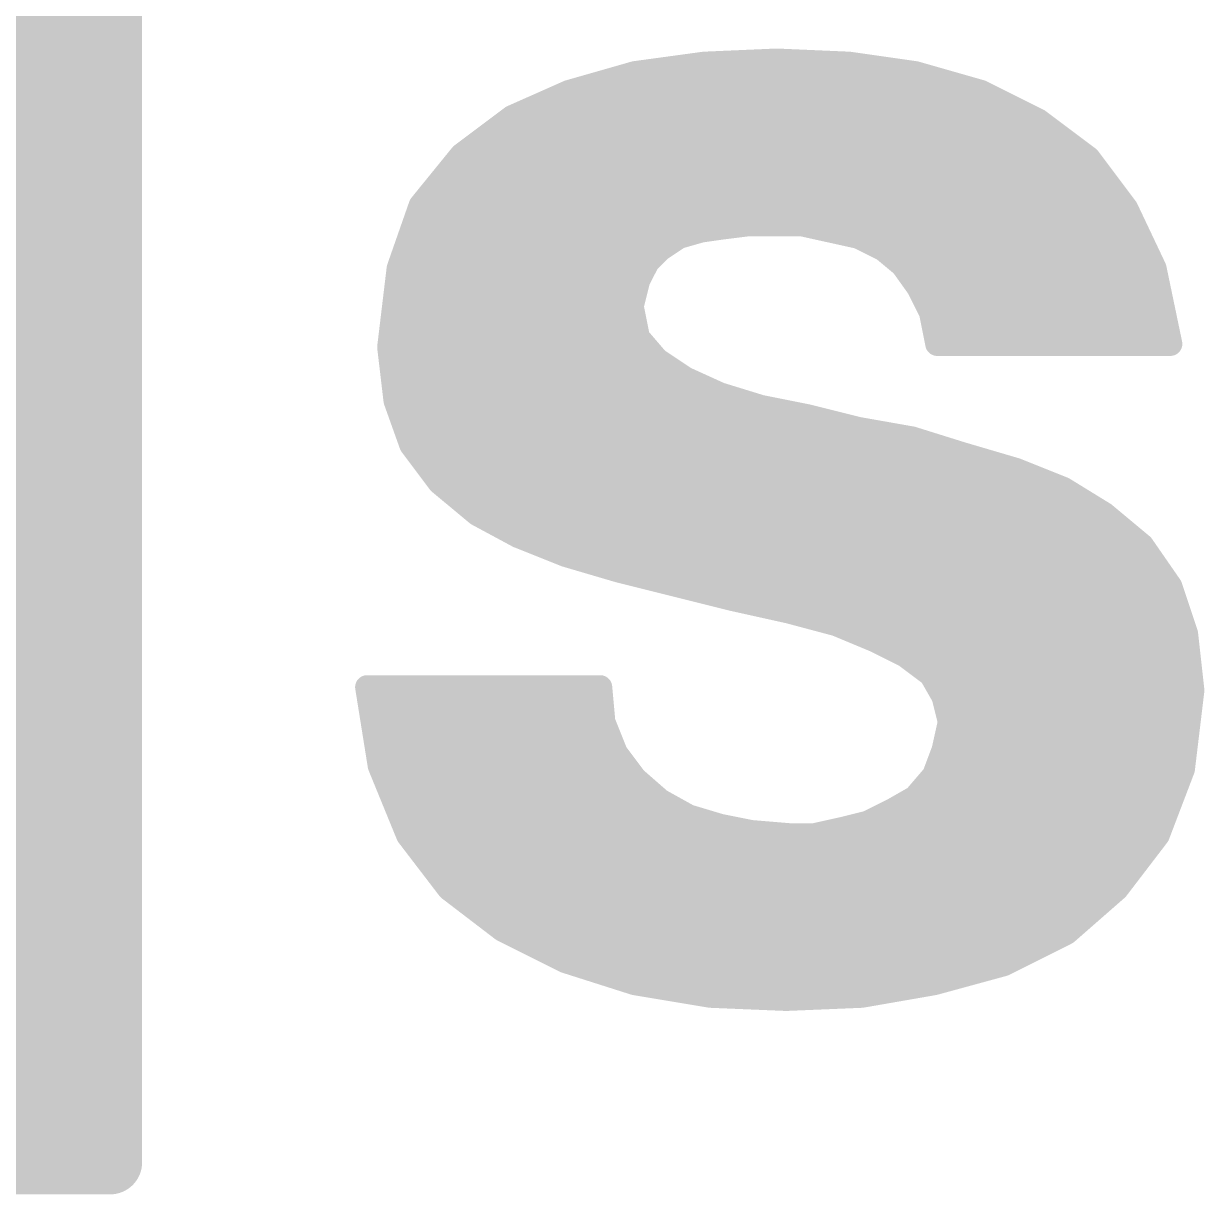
# Model space of a CAD drawing. Extents: x -23 to 84, y -8 to 75.
# Drawn here: x 37.465 to 41.214, y 57.858 to 61.576 of the extents above; entities that cross this region are included whole.
import ezdxf

# ---------------------------------------------------------------- set-up
doc = ezdxf.new("R2010")
doc.units = 0
doc.layers.add('21', color=253, linetype='CONTINUOUS')
doc.layers.add('39', color=12, linetype='CONTINUOUS')

# ---------------------------------------------------------------- blocks, each defined once
blk = doc.blocks.new('RECT')
blk.add_solid([(-0.5, -0.5), (0.5, -0.5), (-0.5, 0.5), (0.5, 0.5)])

msp = doc.modelspace()

# ---------------------------------------------------------------- linework, layer by layer
at = {"layer": '21'}
for points, const_width in [([(37.74, 57.96), (37.74, 63.96)], 0.2032), ([(39.406, 61.419), (39.626, 61.449)], 0.0762), ([(39.626, 61.449), (39.856, 61.459)], 0.0762), ([(39.856, 61.459), (40.086, 61.449)], 0.0762), ([(40.086, 61.449), (40.296, 61.419)], 0.0762), ([(39.196, 61.359), (39.406, 61.419)], 0.0762), ([(39.3997, 61.4172), (40.3023, 61.4172)], 0.0762), ([(40.296, 61.419), (40.506, 61.359)], 0.0762), ([(39.016, 61.279), (39.196, 61.359)], 0.0762), ([(39.1555, 61.341), (40.542, 61.341)], 0.0762), ([(40.506, 61.359), (40.686, 61.269)], 0.0762), ([(38.856, 61.159), (39.016, 61.279)], 0.0762), ([(38.9971, 61.2648), (40.6916, 61.2648)], 0.0762), ([(40.686, 61.269), (40.846, 61.149)], 0.0762), ([(38.8955, 61.1886), (40.7932, 61.1886)], 0.0762), ([(38.726, 60.999), (38.856, 61.159)], 0.0762), ([(40.846, 61.149), (40.966, 60.989)], 0.0762), ([(38.8181, 61.1124), (40.8735, 61.1124)], 0.0762), ([(38.7562, 61.0362), (40.9306, 61.0362)], 0.0762), ([(38.656, 60.799), (38.726, 60.999)], 0.0762), ([(38.7124, 60.96), (40.9797, 60.96)], 0.0762), ([(40.966, 60.989), (41.056, 60.799)], 0.0762), ([(39.616, 60.919), (39.546, 60.899)], 0.0762), ([(39.686, 60.929), (39.616, 60.919)], 0.0762), ([(39.766, 60.939), (39.686, 60.929)], 0.0762), ([(39.936, 60.939), (39.766, 60.939)], 0.0762), ([(40.116, 60.899), (39.936, 60.939)], 0.0762), ([(38.6857, 60.8838), (39.5232, 60.8838)], 0.0762), ([(39.546, 60.899), (39.486, 60.859)], 0.0762), ([(40.196, 60.859), (40.116, 60.899)], 0.0762), ([(40.1464, 60.8838), (41.0158, 60.8838)], 0.0762), ([(39.486, 60.859), (39.446, 60.819)], 0.0762), ([(40.256, 60.809), (40.196, 60.859)], 0.0762), ([(38.659, 60.8076), (39.4403, 60.8076)], 0.0762), ([(39.446, 60.819), (39.416, 60.759)], 0.0762), ([(40.306, 60.739), (40.256, 60.809)], 0.0762), ([(40.257, 60.8076), (41.0519, 60.8076)], 0.0762), ([(38.626, 60.549), (38.656, 60.799)], 0.0762), ([(41.056, 60.799), (41.106, 60.559)], 0.0762), ([(38.6479, 60.7314), (39.4091, 60.7314)], 0.0762), ([(39.416, 60.759), (39.396, 60.679)], 0.0762), ([(40.346, 60.659), (40.306, 60.739)], 0.0762), ([(40.3098, 60.7314), (41.0701, 60.7314)], 0.0762), ([(38.6387, 60.6552), (39.4008, 60.6552)], 0.0762), ([(39.396, 60.679), (39.416, 60.579)], 0.0762), ([(40.366, 60.559), (40.346, 60.659)], 0.0762), ([(40.3468, 60.6552), (41.086, 60.6552)], 0.0762), ([(38.6296, 60.579), (39.416, 60.579)], 0.0762), ([(39.416, 60.579), (39.476, 60.509)], 0.0762), ([(40.362, 60.579), (41.1018, 60.579)], 0.0762), ([(38.646, 60.379), (38.626, 60.549)], 0.0762), ([(41.106, 60.559), (40.366, 60.559)], 0.0762), ([(39.476, 60.509), (39.566, 60.449)], 0.0762), ([(38.6314, 60.5028), (39.4853, 60.5028)], 0.0762), ([(39.566, 60.449), (39.676, 60.399)], 0.0762), ([(38.6404, 60.4266), (39.6153, 60.4266)], 0.0762), ([(39.676, 60.399), (39.806, 60.359)], 0.0762), ([(38.696, 60.239), (38.646, 60.379)], 0.0762), ([(39.806, 60.359), (39.956, 60.329)], 0.0762), ([(38.6562, 60.3504), (39.849, 60.3504)], 0.0762), ([(39.956, 60.329), (40.116, 60.289)], 0.0762), ([(40.116, 60.289), (40.286, 60.259)], 0.0762), ([(38.6834, 60.2742), (40.1999, 60.2742)], 0.0762), ([(40.286, 60.259), (40.446, 60.209)], 0.0762), ([(38.786, 60.119), (38.696, 60.239)], 0.0762), ([(40.446, 60.209), (40.616, 60.159)], 0.0762), ([(38.7268, 60.198), (40.4834, 60.198)], 0.0762), ([(40.616, 60.159), (40.766, 60.099)], 0.0762), ([(38.7839, 60.1218), (40.709, 60.1218)], 0.0762), ([(38.906, 60.019), (38.786, 60.119)], 0.0762), ([(40.766, 60.099), (40.896, 60.019)], 0.0762), ([(38.8741, 60.0456), (40.8528, 60.0456)], 0.0762), ([(39.036, 59.949), (38.906, 60.019)], 0.0762), ([(40.896, 60.019), (41.016, 59.919)], 0.0762), ([(38.9981, 59.9694), (40.9555, 59.9694)], 0.0762), ([(39.186, 59.889), (39.036, 59.949)], 0.0762), ([(41.016, 59.919), (41.106, 59.789)], 0.0762), ([(39.1755, 59.8932), (41.0339, 59.8932)], 0.0762), ([(39.356, 59.839), (39.186, 59.889)], 0.0762), ([(39.716, 59.749), (39.356, 59.839)], 0.0762), ([(39.444, 59.817), (41.0866, 59.817)], 0.0762), ([(41.106, 59.789), (41.156, 59.639)], 0.0762), ([(39.896, 59.709), (39.716, 59.749)], 0.0762), ([(39.7529, 59.7408), (41.1221, 59.7408)], 0.0762), ([(40.046, 59.669), (39.896, 59.709)], 0.0762), ([(40.166, 59.619), (40.046, 59.669)], 0.0762), ([(40.0566, 59.6646), (41.1475, 59.6646)], 0.0762), ([(40.266, 59.569), (40.166, 59.619)], 0.0762), ([(41.156, 59.639), (41.176, 59.459)], 0.0762), ([(40.2272, 59.5884), (41.1616, 59.5884)], 0.0762), ([(40.346, 59.509), (40.266, 59.569)], 0.0762), ([(40.3417, 59.5122), (41.1701, 59.5122)], 0.0762), ([(40.386, 59.439), (40.346, 59.509)], 0.0762), ([(38.596, 59.219), (38.556, 59.469)], 0.0762), ([(38.556, 59.469), (39.296, 59.469)], 0.0762), ([(39.296, 59.469), (39.306, 59.359)], 0.0762), ([(41.176, 59.459), (41.146, 59.209)], 0.0762), ([(38.5613, 59.436), (39.299, 59.436)], 0.0762), ([(40.406, 59.359), (40.386, 59.439)], 0.0762), ([(40.3867, 59.436), (41.1732, 59.436)], 0.0762), ([(38.5735, 59.3598), (39.3059, 59.3598)], 0.0762), ([(39.306, 59.359), (39.346, 59.259)], 0.0762), ([(40.386, 59.269), (40.406, 59.359)], 0.0762), ([(40.4058, 59.3598), (41.1641, 59.3598)], 0.0762), ([(38.5857, 59.2836), (39.3362, 59.2836)], 0.0762), ([(40.356, 59.189), (40.386, 59.269)], 0.0762), ([(40.3892, 59.2836), (41.155, 59.2836)], 0.0762), ([(39.346, 59.259), (39.406, 59.179)], 0.0762), ([(38.686, 58.999), (38.596, 59.219)], 0.0762), ([(38.6007, 59.2074), (39.3847, 59.2074)], 0.0762), ([(40.3629, 59.2074), (41.1454, 59.2074)], 0.0762), ([(41.146, 59.209), (41.066, 58.999)], 0.0762), ([(39.406, 59.179), (39.486, 59.109)], 0.0762), ([(40.296, 59.119), (40.356, 59.189)], 0.0762), ([(38.6319, 59.1312), (39.4606, 59.1312)], 0.0762), ([(40.226, 59.079), (40.296, 59.119)], 0.0762), ([(40.3065, 59.1312), (41.1164, 59.1312)], 0.0762), ([(39.486, 59.109), (39.576, 59.059)], 0.0762), ([(40.146, 59.039), (40.226, 59.079)], 0.0762), ([(38.6631, 59.055), (39.5893, 59.055)], 0.0762), ([(39.576, 59.059), (39.676, 59.029)], 0.0762), ([(40.178, 59.055), (41.0873, 59.055)], 0.0762), ([(39.676, 59.029), (39.776, 59.009)], 0.0762), ([(39.776, 59.009), (39.896, 58.999)], 0.0762), ([(39.976, 58.999), (40.066, 59.019)], 0.0762), ([(40.066, 59.019), (40.146, 59.039)], 0.0762), ([(38.816, 58.829), (38.686, 58.999)], 0.0762), ([(38.7015, 58.9788), (41.0506, 58.9788)], 0.0762), ([(39.896, 58.999), (39.976, 58.999)], 0.0762), ([(41.066, 58.999), (40.936, 58.829)], 0.0762), ([(38.7597, 58.9026), (40.9923, 58.9026)], 0.0762), ([(38.986, 58.699), (38.816, 58.829)], 0.0762), ([(38.8194, 58.8264), (40.933, 58.8264)], 0.0762), ([(40.936, 58.829), (40.776, 58.689)], 0.0762), ([(38.919, 58.7502), (40.8459, 58.7502)], 0.0762), ([(39.186, 58.599), (38.986, 58.699)], 0.0762), ([(39.036, 58.674), (40.746, 58.674)], 0.0762), ([(40.776, 58.689), (40.576, 58.589)], 0.0762), ([(39.406, 58.529), (39.186, 58.599)], 0.0762), ([(39.1898, 58.5978), (40.5936, 58.5978)], 0.0762), ([(40.576, 58.589), (40.356, 58.529)], 0.0762), ([(39.646, 58.489), (39.406, 58.529)], 0.0762), ([(39.4504, 58.5216), (40.3135, 58.5216)], 0.0762), ([(40.356, 58.529), (40.126, 58.489)], 0.0762), ([(39.886, 58.479), (39.646, 58.489)], 0.0762), ([(40.126, 58.489), (39.886, 58.479)], 0.0762), ([(18.14, 57.96), (37.74, 57.96)], 0.2032)]:
    msp.add_lwpolyline(points, dxfattribs=dict(at, const_width=const_width))
for points, const_width in [([(39.6252, 61.468, 1), (39.6268, 61.43)], 0.0381), ([(39.6286, 61.4301, 1), (39.6234, 61.4679)], 0.0381), ([(39.8568, 61.478, 1), (39.8552, 61.44)], 0.0381), ([(39.8568, 61.44, 1), (39.8552, 61.478)], 0.0381), ([(40.0887, 61.4679, 1), (40.0833, 61.4301)], 0.0381), ([(40.0852, 61.43, 1), (40.0868, 61.468)], 0.0381), ([(39.3997, 61.4363, 1), (39.3997, 61.3982)], 0.0381), ([(39.4034, 61.4379, 1), (39.4086, 61.4001)], 0.0381), ([(39.4112, 61.4007, 1), (39.4008, 61.4373)], 0.0381), ([(40.3012, 61.4373, 1), (40.2908, 61.4007)], 0.0381), ([(40.2933, 61.4001, 1), (40.2987, 61.4379)], 0.0381), ([(40.3023, 61.3982, 1), (40.3023, 61.4363)], 0.0381), ([(39.1555, 61.3601, 1), (39.1555, 61.322)], 0.0381), ([(39.1908, 61.3773, 1), (39.2012, 61.3407)], 0.0381), ([(39.2037, 61.3416, 1), (39.1883, 61.3764)], 0.0381), ([(40.5145, 61.376, 1), (40.4975, 61.342)], 0.0381), ([(40.5008, 61.3407, 1), (40.5112, 61.3773)], 0.0381), ([(40.542, 61.322, 1), (40.542, 61.3601)], 0.0381), ([(38.9971, 61.2839, 1), (38.9971, 61.2458)], 0.0381), ([(39.0083, 61.2964, 1), (39.0237, 61.2616)], 0.0381), ([(39.0274, 61.2638, 1), (39.0046, 61.2942)], 0.0381), ([(40.6974, 61.2842, 1), (40.6746, 61.2538)], 0.0381), ([(40.6775, 61.252, 1), (40.6945, 61.286)], 0.0381), ([(40.6916, 61.2458, 1), (40.6916, 61.2839)], 0.0381), ([(38.8955, 61.2077, 1), (38.8955, 61.1696)], 0.0381), ([(40.7932, 61.1696, 1), (40.7932, 61.2077)], 0.0381), ([(38.8446, 61.1742, 1), (38.8674, 61.1438)], 0.0381), ([(38.8708, 61.147, 1), (38.8412, 61.171)], 0.0381), ([(40.8612, 61.1604, 1), (40.8308, 61.1376)], 0.0381), ([(40.8346, 61.1338, 1), (40.8574, 61.1642)], 0.0381), ([(38.8181, 61.1315, 1), (38.8181, 61.0934)], 0.0381), ([(40.8735, 61.0934, 1), (40.8735, 61.1315)], 0.0381), ([(38.7562, 61.0553, 1), (38.7562, 61.0172)], 0.0381), ([(40.9306, 61.0172, 1), (40.9306, 61.0553)], 0.0381), ([(38.7112, 61.011, 1), (38.7408, 60.987)], 0.0381), ([(38.744, 60.9927, 1), (38.708, 61.0053)], 0.0381), ([(38.7124, 60.9791, 1), (38.7124, 60.941)], 0.0381), ([(40.9832, 60.9972, 1), (40.9488, 60.9808)], 0.0381), ([(40.9508, 60.9776, 1), (40.9812, 61.0004)], 0.0381), ([(40.9797, 60.941, 1), (40.9797, 60.9791)], 0.0381), ([(39.6133, 60.9379, 1), (39.6187, 60.9001)], 0.0381), ([(39.6212, 60.9007, 1), (39.6108, 60.9373)], 0.0381), ([(39.6836, 60.9479, 1), (39.6884, 60.9101)], 0.0381), ([(39.6887, 60.9101, 1), (39.6833, 60.9479)], 0.0381), ([(39.766, 60.9581, 1), (39.766, 60.92)], 0.0381), ([(39.7684, 60.9201, 1), (39.7636, 60.9579)], 0.0381), ([(39.9401, 60.9576, 1), (39.9319, 60.9204)], 0.0381), ([(39.936, 60.92, 1), (39.936, 60.9581)], 0.0381), ([(38.6857, 60.9029, 1), (38.6857, 60.8648)], 0.0381), ([(39.5232, 60.8648, 1), (39.5232, 60.9029)], 0.0381), ([(39.5408, 60.9173, 1), (39.5512, 60.8807)], 0.0381), ([(39.5566, 60.8831, 1), (39.5354, 60.9149)], 0.0381), ([(40.1245, 60.916, 1), (40.1075, 60.882)], 0.0381), ([(40.1119, 60.8804, 1), (40.1201, 60.9176)], 0.0381), ([(40.1464, 60.9029, 1), (40.1464, 60.8648)], 0.0381), ([(41.0158, 60.8648, 1), (41.0158, 60.9029)], 0.0381), ([(39.4754, 60.8749, 1), (39.4966, 60.8431)], 0.0381), ([(39.4995, 60.8455, 1), (39.4725, 60.8725)], 0.0381), ([(40.2082, 60.8736, 1), (40.1838, 60.8444)], 0.0381), ([(40.1875, 60.842, 1), (40.2045, 60.876)], 0.0381), ([(38.659, 60.8267, 1), (38.659, 60.7886)], 0.0381), ([(39.4325, 60.8325, 1), (39.4595, 60.8055)], 0.0381), ([(39.463, 60.8105, 1), (39.429, 60.8275)], 0.0381), ([(39.4403, 60.7886, 1), (39.4403, 60.8267)], 0.0381), ([(40.2715, 60.8201, 1), (40.2405, 60.7979)], 0.0381), ([(40.257, 60.8267, 1), (40.257, 60.7886)], 0.0381), ([(40.2438, 60.7944, 1), (40.2682, 60.8236)], 0.0381), ([(41.0519, 60.7886, 1), (41.0519, 60.8267)], 0.0381), ([(38.638, 60.8053, 1), (38.674, 60.7927)], 0.0381), ([(38.6749, 60.7967, 1), (38.6371, 60.8013)], 0.0381), ([(41.0746, 60.8029, 1), (41.0374, 60.7951)], 0.0381), ([(41.0388, 60.7908, 1), (41.0732, 60.8072)], 0.0381), ([(38.6479, 60.7505, 1), (38.6479, 60.7124)], 0.0381), ([(39.399, 60.7675, 1), (39.433, 60.7505)], 0.0381), ([(39.4345, 60.7544, 1), (39.3975, 60.7636)], 0.0381), ([(39.4091, 60.7124, 1), (39.4091, 60.7505)], 0.0381), ([(40.323, 60.7475, 1), (40.289, 60.7305)], 0.0381), ([(40.2905, 60.7279, 1), (40.3215, 60.7501)], 0.0381), ([(40.3098, 60.7505, 1), (40.3098, 60.7124)], 0.0381), ([(41.0701, 60.7124, 1), (41.0701, 60.7505)], 0.0381), ([(38.6387, 60.6743, 1), (38.6387, 60.6362)], 0.0381), ([(39.4147, 60.6827, 1), (39.3773, 60.6753)], 0.0381), ([(39.3775, 60.6836, 1), (39.4145, 60.6744)], 0.0381), ([(39.4008, 60.6362, 1), (39.4008, 60.6743)], 0.0381), ([(40.3647, 60.6627, 1), (40.3273, 60.6553)], 0.0381), ([(40.3468, 60.6743, 1), (40.3468, 60.6362)], 0.0381), ([(41.086, 60.6362, 1), (41.086, 60.6743)], 0.0381), ([(40.329, 60.6505, 1), (40.363, 60.6675)], 0.0381), ([(38.6296, 60.5981, 1), (38.6296, 60.56)], 0.0381), ([(39.4305, 60.5914, 1), (39.4015, 60.5666)], 0.0381), ([(39.416, 60.56, 1), (39.416, 60.5981)], 0.0381), ([(40.362, 60.5981, 1), (40.362, 60.56)], 0.0381), ([(41.1018, 60.56, 1), (41.1018, 60.5981)], 0.0381), ([(38.6449, 60.5512, 1), (38.6071, 60.5468)], 0.0381), ([(39.3973, 60.5753, 1), (39.4347, 60.5827)], 0.0381), ([(40.366, 60.5781, 1), (40.366, 60.54)], 0.0381), ([(40.3473, 60.5553, 1), (40.3847, 60.5627)], 0.0381), ([(41.0874, 60.5551, 1), (41.1246, 60.5629)], 0.0381), ([(41.106, 60.54, 1), (41.106, 60.5781)], 0.0381), ([(38.6071, 60.5513, 1), (38.6449, 60.5467)], 0.0381), ([(39.4866, 60.5249, 1), (39.4654, 60.4931)], 0.0381), ([(38.6314, 60.5219, 1), (38.6314, 60.4838)], 0.0381), ([(39.4615, 60.4966, 1), (39.4905, 60.5214)], 0.0381), ([(39.4853, 60.4838, 1), (39.4853, 60.5219)], 0.0381), ([(39.5739, 60.4663, 1), (39.5581, 60.4317)], 0.0381), ([(39.5554, 60.4331, 1), (39.5766, 60.4649)], 0.0381), ([(38.6404, 60.4457, 1), (38.6404, 60.4076)], 0.0381), ([(39.6153, 60.4076, 1), (39.6153, 60.4457)], 0.0381), ([(39.6816, 60.4172, 1), (39.6704, 60.3808)], 0.0381), ([(39.6681, 60.3817, 1), (39.6839, 60.4163)], 0.0381), ([(38.6639, 60.3854, 1), (38.6281, 60.3726)], 0.0381), ([(38.6271, 60.3768, 1), (38.6649, 60.3812)], 0.0381), ([(39.8097, 60.3777, 1), (39.8023, 60.3403)], 0.0381), ([(39.8004, 60.3408, 1), (39.8116, 60.3772)], 0.0381), ([(38.6562, 60.3695, 1), (38.6562, 60.3314)], 0.0381), ([(39.849, 60.3314, 1), (39.849, 60.3695)], 0.0381), ([(39.9606, 60.3475, 1), (39.9514, 60.3105)], 0.0381), ([(39.9523, 60.3103, 1), (39.9597, 60.3477)], 0.0381), ([(40.1193, 60.3078, 1), (40.1127, 60.2702)], 0.0381), ([(40.1114, 60.2705, 1), (40.1206, 60.3075)], 0.0381), ([(38.6834, 60.2933, 1), (38.6834, 60.2552)], 0.0381), ([(40.1999, 60.2552, 1), (40.1999, 60.2933)], 0.0381), ([(40.2917, 60.2772, 1), (40.2803, 60.2408)], 0.0381), ([(40.2827, 60.2402, 1), (40.2893, 60.2778)], 0.0381), ([(38.7112, 60.2504, 1), (38.6808, 60.2276)], 0.0381), ([(38.6781, 60.2326, 1), (38.7139, 60.2454)], 0.0381), ([(40.4514, 60.2273, 1), (40.4406, 60.1907)], 0.0381), ([(40.4403, 60.1908, 1), (40.4517, 60.2272)], 0.0381), ([(38.7268, 60.2171, 1), (38.7268, 60.179)], 0.0381), ([(40.4834, 60.179, 1), (40.4834, 60.2171)], 0.0381), ([(40.6231, 60.1767, 1), (40.6089, 60.1413)], 0.0381), ([(40.6106, 60.1407, 1), (40.6214, 60.1773)], 0.0381), ([(38.7839, 60.1409, 1), (38.7839, 60.1028)], 0.0381), ([(38.7982, 60.1336, 1), (38.7738, 60.1044)], 0.0381), ([(38.7708, 60.1076, 1), (38.8012, 60.1304)], 0.0381), ([(40.709, 60.1028, 1), (40.709, 60.1409)], 0.0381), ([(40.776, 60.1152, 1), (40.756, 60.0828)], 0.0381), ([(40.7589, 60.0813, 1), (40.7731, 60.1167)], 0.0381), ([(38.8741, 60.0647, 1), (38.8741, 60.0266)], 0.0381), ([(38.915, 60.0358, 1), (38.897, 60.0022)], 0.0381), ([(40.8528, 60.0266, 1), (40.8528, 60.0647)], 0.0381), ([(40.9082, 60.0336, 1), (40.8838, 60.0044)], 0.0381), ([(40.886, 60.0028, 1), (40.906, 60.0352)], 0.0381), ([(38.8938, 60.0044, 1), (38.9182, 60.0336)], 0.0381), ([(38.9981, 59.9885, 1), (38.9981, 59.9504)], 0.0381), ([(39.0431, 59.9667, 1), (39.0289, 59.9313)], 0.0381), ([(39.027, 59.9322, 1), (39.045, 59.9658)], 0.0381), ([(40.9555, 59.9504, 1), (40.9555, 59.9885)], 0.0381), ([(41.0317, 59.9298, 1), (41.0003, 59.9082)], 0.0381), ([(41.0038, 59.9044, 1), (41.0282, 59.9336)], 0.0381), ([(39.1755, 59.9123, 1), (39.1755, 59.8742)], 0.0381), ([(39.1914, 59.9073, 1), (39.1806, 59.8707)], 0.0381), ([(39.1789, 59.8713, 1), (39.1931, 59.9067)], 0.0381), ([(41.0339, 59.8742, 1), (41.0339, 59.9123)], 0.0381), ([(39.3606, 59.8575, 1), (39.3514, 59.8205)], 0.0381), ([(39.3506, 59.8207, 1), (39.3614, 59.8573)], 0.0381), ([(39.444, 59.8361, 1), (39.444, 59.798)], 0.0381), ([(41.0866, 59.798, 1), (41.0866, 59.8361)], 0.0381), ([(41.1241, 59.795, 1), (41.0879, 59.783)], 0.0381), ([(41.0903, 59.7782, 1), (41.1217, 59.7998)], 0.0381), ([(39.7201, 59.7676, 1), (39.7119, 59.7304)], 0.0381), ([(39.7114, 59.7305, 1), (39.7206, 59.7675)], 0.0381), ([(39.7529, 59.7599, 1), (39.7529, 59.7218)], 0.0381), ([(41.1221, 59.7218, 1), (41.1221, 59.7599)], 0.0381), ([(39.9009, 59.7274, 1), (39.8911, 59.6906)], 0.0381), ([(39.8919, 59.6904, 1), (39.9001, 59.7276)], 0.0381), ([(40.0533, 59.6866, 1), (40.0387, 59.6514)], 0.0381), ([(40.0566, 59.6837, 1), (40.0566, 59.6456)], 0.0381), ([(40.0411, 59.6506, 1), (40.0509, 59.6874)], 0.0381), ([(41.1475, 59.6456, 1), (41.1475, 59.6837)], 0.0381), ([(40.1745, 59.636, 1), (40.1575, 59.602)], 0.0381), ([(40.1587, 59.6014, 1), (40.1733, 59.6366)], 0.0381), ([(41.1749, 59.6411, 1), (41.1371, 59.6369)], 0.0381), ([(41.1379, 59.633, 1), (41.1741, 59.645)], 0.0381), ([(40.2272, 59.6075, 1), (40.2272, 59.5694)], 0.0381), ([(40.2774, 59.5842, 1), (40.2546, 59.5538)], 0.0381), ([(40.2575, 59.552, 1), (40.2745, 59.586)], 0.0381), ([(41.1616, 59.5694, 1), (41.1616, 59.6075)], 0.0381), ([(40.3417, 59.5313, 1), (40.3417, 59.4931)], 0.0381), ([(40.3625, 59.5185, 1), (40.3295, 59.4995)], 0.0381), ([(40.3346, 59.4938, 1), (40.3574, 59.5242)], 0.0381), ([(41.1701, 59.4931, 1), (41.1701, 59.5313)], 0.0381), ([(38.556, 59.4881, 1), (38.556, 59.45)], 0.0381), ([(38.5748, 59.472, 1), (38.5372, 59.466)], 0.0381), ([(39.315, 59.4707, 1), (39.277, 59.4673)], 0.0381), ([(39.296, 59.45, 1), (39.296, 59.4881)], 0.0381), ([(41.1949, 59.4567, 1), (41.1571, 59.4613)], 0.0381), ([(38.5613, 59.455, 1), (38.5613, 59.4169)], 0.0381), ([(39.299, 59.4169, 1), (39.299, 59.455)], 0.0381), ([(40.4045, 59.4436, 1), (40.3675, 59.4344)], 0.0381), ([(40.3867, 59.455, 1), (40.3867, 59.4169)], 0.0381), ([(40.3695, 59.4295, 1), (40.4025, 59.4485)], 0.0381), ([(41.1571, 59.4569, 1), (41.1949, 59.4611)], 0.0381), ([(41.1732, 59.4169, 1), (41.1732, 59.455)], 0.0381), ([(38.5735, 59.3788, 1), (38.5735, 59.3407)], 0.0381), ([(39.3237, 59.3661, 1), (39.2883, 59.3519)], 0.0381), ([(39.287, 59.3573, 1), (39.325, 59.3607)], 0.0381), ([(39.3059, 59.3407, 1), (39.3059, 59.3788)], 0.0381), ([(40.4058, 59.3788, 1), (40.4058, 59.3407)], 0.0381), ([(40.4246, 59.3549, 1), (40.3874, 59.3631)], 0.0381), ([(40.3875, 59.3544, 1), (40.4245, 59.3636)], 0.0381), ([(41.1641, 59.3407, 1), (41.1641, 59.3788)], 0.0381), ([(38.5857, 59.3026, 1), (38.5857, 59.2645)], 0.0381), ([(39.3362, 59.2645, 1), (39.3362, 59.3026)], 0.0381), ([(40.4038, 59.2623, 1), (40.3682, 59.2757)], 0.0381), ([(40.3892, 59.3026, 1), (40.3892, 59.2645)], 0.0381), ([(41.155, 59.2645, 1), (41.155, 59.3026)], 0.0381), ([(39.3612, 59.2704, 1), (39.3308, 59.2476)], 0.0381), ([(39.3283, 59.2519, 1), (39.3637, 59.2661)], 0.0381), ([(40.3674, 59.2731, 1), (40.4046, 59.2649)], 0.0381), ([(38.6136, 59.2262, 1), (38.5784, 59.2118)], 0.0381), ([(38.5772, 59.216, 1), (38.6148, 59.222)], 0.0381), ([(38.6007, 59.2264, 1), (38.6007, 59.1883)], 0.0381), ([(39.3847, 59.1883, 1), (39.3847, 59.2264)], 0.0381), ([(40.3629, 59.2264, 1), (40.3629, 59.1883)], 0.0381), ([(41.1271, 59.2113, 1), (41.1649, 59.2067)], 0.0381), ([(41.1638, 59.2022, 1), (41.1282, 59.2158)], 0.0381), ([(41.1454, 59.1883, 1), (41.1454, 59.2264)], 0.0381), ([(39.4185, 59.1933, 1), (39.3935, 59.1647)], 0.0381), ([(39.3908, 59.1676, 1), (39.4212, 59.1904)], 0.0381), ([(40.3382, 59.1957, 1), (40.3738, 59.1823)], 0.0381), ([(40.3705, 59.1766, 1), (40.3415, 59.2014)], 0.0381), ([(38.6319, 59.1502, 1), (38.6319, 59.1121)], 0.0381), ([(39.4606, 59.1121, 1), (39.4606, 59.1502)], 0.0381), ([(40.3055, 59.1025, 1), (40.2865, 59.1355)], 0.0381), ([(40.3065, 59.1502, 1), (40.3065, 59.1121)], 0.0381), ([(41.1164, 59.1121, 1), (41.1164, 59.1502)], 0.0381), ([(39.4953, 59.1257, 1), (39.4767, 59.0923)], 0.0381), ([(39.4735, 59.0947, 1), (39.4985, 59.1233)], 0.0381), ([(40.2345, 59.062, 1), (40.2175, 59.096)], 0.0381), ([(40.2815, 59.1314, 1), (40.3105, 59.1066)], 0.0381), ([(38.6631, 59.074, 1), (38.6631, 59.0359)], 0.0381), ([(39.5815, 59.0772, 1), (39.5705, 59.0408)], 0.0381), ([(39.5667, 59.0423, 1), (39.5853, 59.0757)], 0.0381), ([(39.5893, 59.0359, 1), (39.5893, 59.074)], 0.0381), ([(40.178, 59.074, 1), (40.178, 59.0359)], 0.0381), ([(40.2165, 59.0955, 1), (40.2355, 59.0625)], 0.0381), ([(41.0873, 59.0359, 1), (41.0873, 59.074)], 0.0381), ([(39.6797, 59.0477, 1), (39.6723, 59.0103)], 0.0381), ([(39.6705, 59.0108, 1), (39.6815, 59.0472)], 0.0381), ([(39.7776, 59.028, 1), (39.7744, 58.99)], 0.0381), ([(39.7723, 58.9903, 1), (39.7797, 59.0277)], 0.0381), ([(40.0614, 59.0375, 1), (40.0706, 59.0005)], 0.0381), ([(40.0701, 59.0004, 1), (40.0619, 59.0376)], 0.0381), ([(40.1375, 59.056, 1), (40.1545, 59.022)], 0.0381), ([(40.1506, 59.0205, 1), (40.1414, 59.0575)], 0.0381), ([(38.7011, 59.0106, 1), (38.6709, 58.9874)], 0.0381), ([(38.6684, 58.9918, 1), (38.7036, 59.0062)], 0.0381), ([(38.7015, 58.9978, 1), (38.7015, 58.9597)], 0.0381), ([(39.896, 59.0181, 1), (39.896, 58.98)], 0.0381), ([(39.8944, 58.98, 1), (39.8976, 59.018)], 0.0381), ([(39.9719, 59.0176, 1), (39.9801, 58.9804)], 0.0381), ([(39.976, 58.98, 1), (39.976, 59.0181)], 0.0381), ([(41.0482, 59.0058, 1), (41.0838, 58.9922)], 0.0381), ([(41.0506, 58.9597, 1), (41.0506, 58.9978)], 0.0381), ([(41.0811, 58.9874, 1), (41.0509, 59.0106)], 0.0381), ([(38.7597, 58.9216, 1), (38.7597, 58.8835)], 0.0381), ([(40.9923, 58.8835, 1), (40.9923, 58.9216)], 0.0381), ([(38.8276, 58.8441, 1), (38.8044, 58.8139)], 0.0381), ([(38.8194, 58.8454, 1), (38.8194, 58.8073)], 0.0381), ([(38.8009, 58.8174, 1), (38.8311, 58.8406)], 0.0381), ([(40.9209, 58.8406, 1), (40.9511, 58.8174)], 0.0381), ([(40.9485, 58.8147, 1), (40.9235, 58.8433)], 0.0381), ([(40.933, 58.8073, 1), (40.933, 58.8454)], 0.0381), ([(38.919, 58.7692, 1), (38.919, 58.7311)], 0.0381), ([(40.8459, 58.7311, 1), (40.8459, 58.7692)], 0.0381), ([(38.9945, 58.716, 1), (38.9775, 58.682)], 0.0381), ([(38.9744, 58.6839, 1), (38.9976, 58.7141)], 0.0381), ([(39.036, 58.693, 1), (39.036, 58.6549)], 0.0381), ([(40.746, 58.6549, 1), (40.746, 58.693)], 0.0381), ([(40.7635, 58.7033, 1), (40.7885, 58.6747)], 0.0381), ([(40.7845, 58.672, 1), (40.7675, 58.706)], 0.0381), ([(39.1918, 58.6172, 1), (39.1802, 58.5808)], 0.0381), ([(39.1898, 58.6168, 1), (39.1898, 58.5787)], 0.0381), ([(39.1775, 58.582, 1), (39.1945, 58.616)], 0.0381), ([(40.5936, 58.5787, 1), (40.5936, 58.6168)], 0.0381), ([(40.5675, 58.606, 1), (40.5845, 58.572)], 0.0381), ([(40.581, 58.5706, 1), (40.571, 58.6074)], 0.0381), ([(39.4091, 58.5478, 1), (39.4029, 58.5102)], 0.0381), ([(39.4002, 58.5108, 1), (39.4118, 58.5472)], 0.0381), ([(39.4504, 58.5406, 1), (39.4504, 58.5025)], 0.0381), ([(40.3135, 58.5025, 1), (40.3135, 58.5406)], 0.0381), ([(40.351, 58.5474, 1), (40.361, 58.5106)], 0.0381), ([(40.3593, 58.5102, 1), (40.3527, 58.5478)], 0.0381), ([(39.6468, 58.508, 1), (39.6452, 58.47)], 0.0381), ([(39.6429, 58.4702, 1), (39.6491, 58.5078)], 0.0381), ([(40.1227, 58.5078, 1), (40.1293, 58.4702)], 0.0381), ([(40.1268, 58.47, 1), (40.1252, 58.508)], 0.0381), ([(39.8852, 58.498, 1), (39.8868, 58.46)], 0.0381), ([(39.8852, 58.46, 1), (39.8868, 58.498)], 0.0381), ([(37.74, 57.9092, 1), (37.74, 58.0108)], 0.1016), ([(37.6892, 57.96, 1), (37.7908, 57.96)], 0.1016)]:
    msp.add_lwpolyline(points, format="xyb", dxfattribs=dict(at, const_width=const_width))

# ---------------------------------------------------------------- block references
at = {"layer": '39', "xscale": 19.6, "yscale": 6}
msp.add_blockref('RECT', (27.94, 60.96), dxfattribs=at)

doc.saveas('drawing.dxf')
